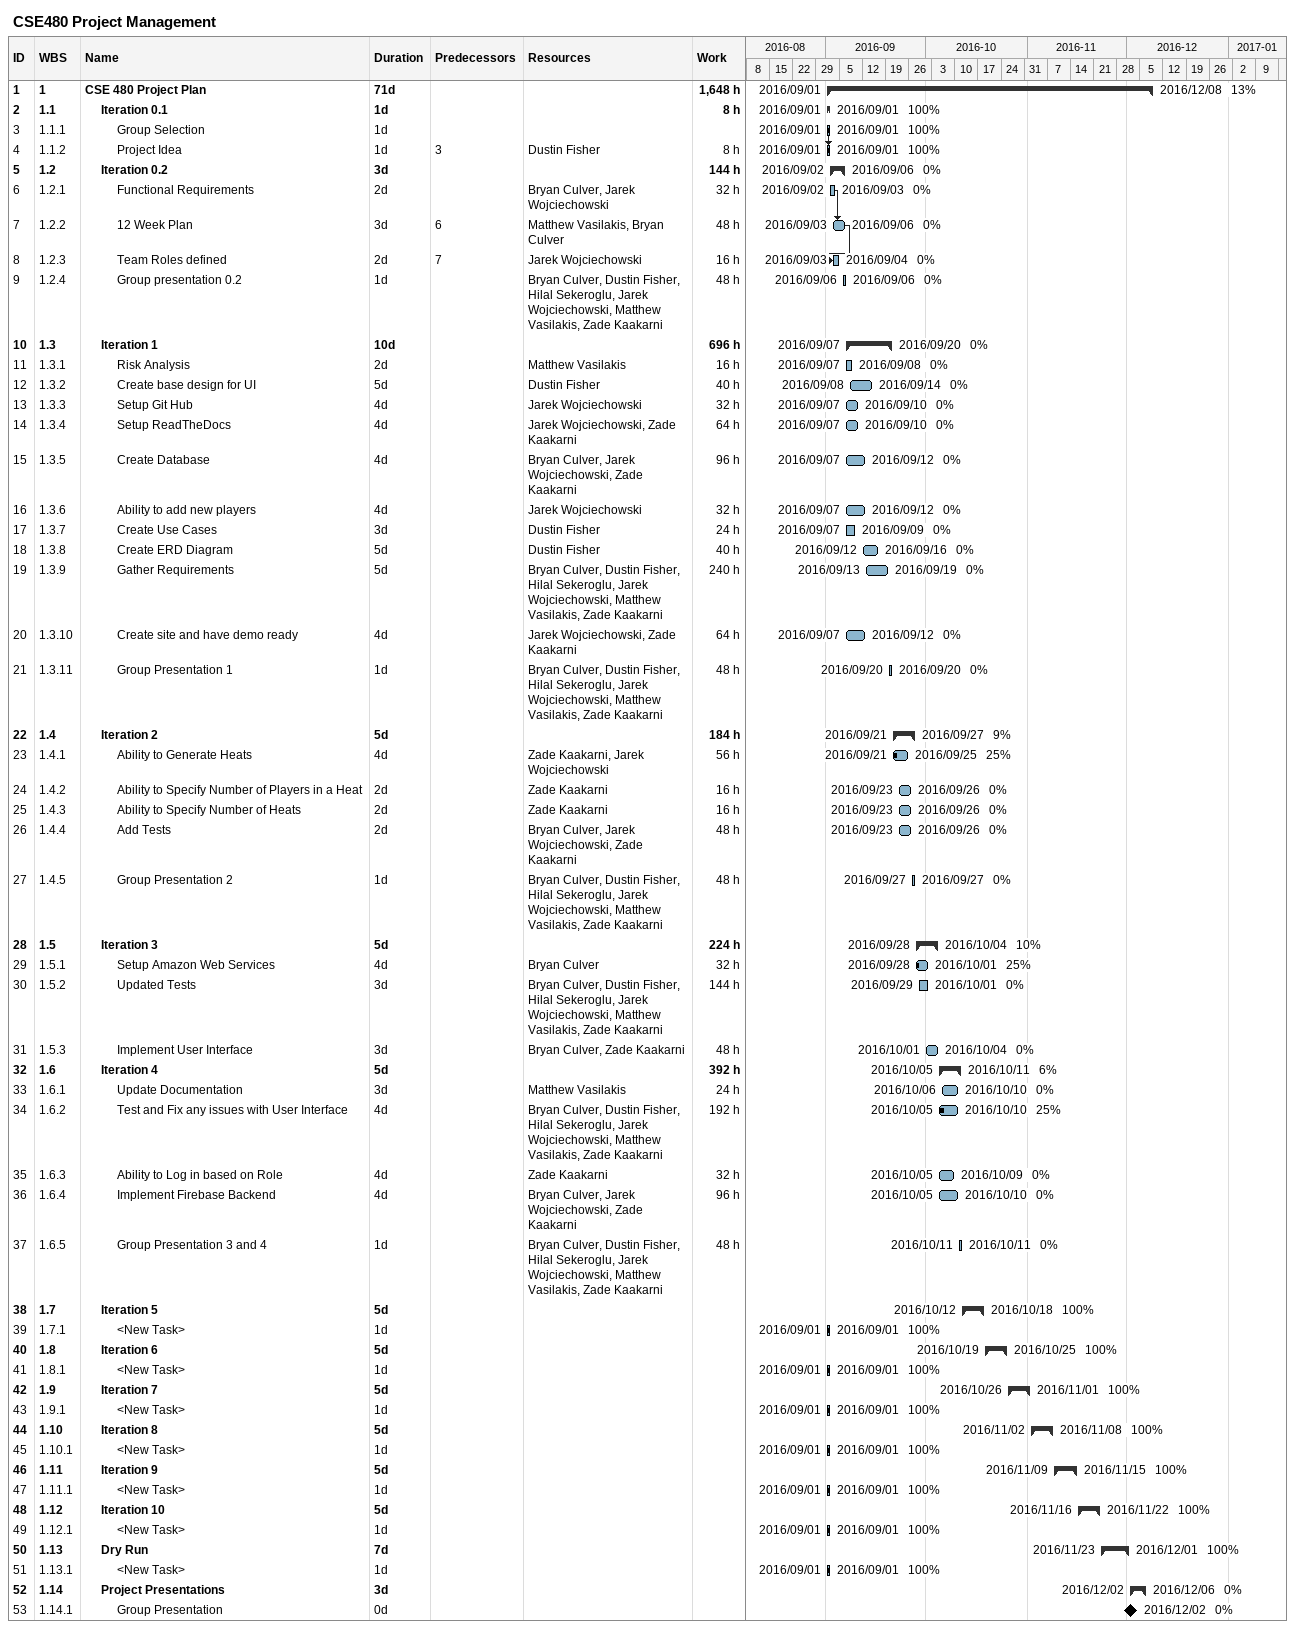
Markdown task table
CSE480 Project Management

| ID | WBS | Task | Duration | Start | Finish | Predecessors | Resources | % complete | Work (h) |
|---|---|---|---|---|---|---|---|---|---|
| 1 | 1 | **CSE 480 Project Plan** | 71d | 2016-09-01 | 2016-12-08 |  |  | 13 | 1648 |
| 2 | 1.1 | **Iteration 0.1** | 1d | 2016-09-01 | 2016-09-01 |  |  | 100 | 8 |
| 3 | 1.1.1 | Group Selection | 1d | 2016-09-01 | 2016-09-01 |  |  | 100 |  |
| 4 | 1.1.2 | Project Idea | 1d | 2016-09-01 | 2016-09-01 | 3 | Dustin Fisher | 100 | 8 |
| 5 | 1.2 | **Iteration 0.2** | 3d | 2016-09-02 | 2016-09-06 |  |  | 0 | 144 |
| 6 | 1.2.1 | Functional Requirements | 2d | 2016-09-02 | 2016-09-03 |  | Bryan Culver, Jarek Wojciechowski | 0 | 32 |
| 7 | 1.2.2 | 12 Week Plan | 3d | 2016-09-03 | 2016-09-06 | 6 | Matthew Vasilakis, Bryan Culver | 0 | 48 |
| 8 | 1.2.3 | Team Roles defined | 2d | 2016-09-03 | 2016-09-04 | 7 | Jarek Wojciechowski | 0 | 16 |
| 9 | 1.2.4 | Group presentation 0.2 | 1d | 2016-09-06 | 2016-09-06 |  | Bryan Culver, Dustin Fisher, Hilal Sekeroglu, Jarek Wojciechowski, Matthew Vasilakis, Zade Kaakarni | 0 | 48 |
| 10 | 1.3 | **Iteration 1** | 10d | 2016-09-07 | 2016-09-20 |  |  | 0 | 696 |
| 11 | 1.3.1 | Risk Analysis | 2d | 2016-09-07 | 2016-09-08 |  | Matthew Vasilakis | 0 | 16 |
| 12 | 1.3.2 | Create base design for UI | 5d | 2016-09-08 | 2016-09-14 |  | Dustin Fisher | 0 | 40 |
| 13 | 1.3.3 | Setup Git Hub | 4d | 2016-09-07 | 2016-09-10 |  | Jarek Wojciechowski | 0 | 32 |
| 14 | 1.3.4 | Setup ReadTheDocs | 4d | 2016-09-07 | 2016-09-10 |  | Jarek Wojciechowski, Zade Kaakarni | 0 | 64 |
| 15 | 1.3.5 | Create Database | 4d | 2016-09-07 | 2016-09-12 |  | Bryan Culver, Jarek Wojciechowski, Zade Kaakarni | 0 | 96 |
| 16 | 1.3.6 | Ability to add new players | 4d | 2016-09-07 | 2016-09-12 |  | Jarek Wojciechowski | 0 | 32 |
| 17 | 1.3.7 | Create Use Cases | 3d | 2016-09-07 | 2016-09-09 |  | Dustin Fisher | 0 | 24 |
| 18 | 1.3.8 | Create ERD Diagram | 5d | 2016-09-12 | 2016-09-16 |  | Dustin Fisher | 0 | 40 |
| 19 | 1.3.9 | Gather Requirements | 5d | 2016-09-13 | 2016-09-19 |  | Bryan Culver, Dustin Fisher, Hilal Sekeroglu, Jarek Wojciechowski, Matthew Vasilakis, Zade Kaakarni | 0 | 240 |
| 20 | 1.3.10 | Create site and have demo ready | 4d | 2016-09-07 | 2016-09-12 |  | Jarek Wojciechowski, Zade Kaakarni | 0 | 64 |
| 21 | 1.3.11 | Group Presentation 1 | 1d | 2016-09-20 | 2016-09-20 |  | Bryan Culver, Dustin Fisher, Hilal Sekeroglu, Jarek Wojciechowski, Matthew Vasilakis, Zade Kaakarni | 0 | 48 |
| 22 | 1.4 | **Iteration 2** | 5d | 2016-09-21 | 2016-09-27 |  |  | 9 | 184 |
| 23 | 1.4.1 | Ability to Generate Heats | 4d | 2016-09-21 | 2016-09-25 |  | Zade Kaakarni, Jarek Wojciechowski | 25 | 56 |
| 24 | 1.4.2 | Ability to Specify Number of Players in a Heat | 2d | 2016-09-23 | 2016-09-26 |  | Zade Kaakarni | 0 | 16 |
| 25 | 1.4.3 | Ability to Specify Number of Heats | 2d | 2016-09-23 | 2016-09-26 |  | Zade Kaakarni | 0 | 16 |
| 26 | 1.4.4 | Add Tests | 2d | 2016-09-23 | 2016-09-26 |  | Bryan Culver, Jarek Wojciechowski, Zade Kaakarni | 0 | 48 |
| 27 | 1.4.5 | Group Presentation 2 | 1d | 2016-09-27 | 2016-09-27 |  | Bryan Culver, Dustin Fisher, Hilal Sekeroglu, Jarek Wojciechowski, Matthew Vasilakis, Zade Kaakarni | 0 | 48 |
| 28 | 1.5 | **Iteration 3** | 5d | 2016-09-28 | 2016-10-04 |  |  | 10 | 224 |
| 29 | 1.5.1 | Setup Amazon Web Services | 4d | 2016-09-28 | 2016-10-01 |  | Bryan Culver | 25 | 32 |
| 30 | 1.5.2 | Updated Tests | 3d | 2016-09-29 | 2016-10-01 |  | Bryan Culver, Dustin Fisher, Hilal Sekeroglu, Jarek Wojciechowski, Matthew Vasilakis, Zade Kaakarni | 0 | 144 |
| 31 | 1.5.3 | Implement User Interface | 3d | 2016-10-01 | 2016-10-04 |  | Bryan Culver, Zade Kaakarni | 0 | 48 |
| 32 | 1.6 | **Iteration 4** | 5d | 2016-10-05 | 2016-10-11 |  |  | 6 | 392 |
| 33 | 1.6.1 | Update Documentation | 3d | 2016-10-06 | 2016-10-10 |  | Matthew Vasilakis | 0 | 24 |
| 34 | 1.6.2 | Test and Fix any issues with User Interface | 4d | 2016-10-05 | 2016-10-10 |  | Bryan Culver, Dustin Fisher, Hilal Sekeroglu, Jarek Wojciechowski, Matthew Vasilakis, Zade Kaakarni | 25 | 192 |
| 35 | 1.6.3 | Ability to Log in based on Role | 4d | 2016-10-05 | 2016-10-09 |  | Zade Kaakarni | 0 | 32 |
| 36 | 1.6.4 | Implement Firebase Backend | 4d | 2016-10-05 | 2016-10-10 |  | Bryan Culver, Jarek Wojciechowski, Zade Kaakarni | 0 | 96 |
| 37 | 1.6.5 | Group Presentation 3 and 4 | 1d | 2016-10-11 | 2016-10-11 |  | Bryan Culver, Dustin Fisher, Hilal Sekeroglu, Jarek Wojciechowski, Matthew Vasilakis, Zade Kaakarni | 0 | 48 |
| 38 | 1.7 | **Iteration 5** | 5d | 2016-10-12 | 2016-10-18 |  |  | 100 |  |
| 39 | 1.7.1 | <New Task> | 1d | 2016-09-01 | 2016-09-01 |  |  | 100 |  |
| 40 | 1.8 | **Iteration 6** | 5d | 2016-10-19 | 2016-10-25 |  |  | 100 |  |
| 41 | 1.8.1 | <New Task> | 1d | 2016-09-01 | 2016-09-01 |  |  | 100 |  |
| 42 | 1.9 | **Iteration 7** | 5d | 2016-10-26 | 2016-11-01 |  |  | 100 |  |
| 43 | 1.9.1 | <New Task> | 1d | 2016-09-01 | 2016-09-01 |  |  | 100 |  |
| 44 | 1.10 | **Iteration 8** | 5d | 2016-11-02 | 2016-11-08 |  |  | 100 |  |
| 45 | 1.10.1 | <New Task> | 1d | 2016-09-01 | 2016-09-01 |  |  | 100 |  |
| 46 | 1.11 | **Iteration 9** | 5d | 2016-11-09 | 2016-11-15 |  |  | 100 |  |
| 47 | 1.11.1 | <New Task> | 1d | 2016-09-01 | 2016-09-01 |  |  | 100 |  |
| 48 | 1.12 | **Iteration 10** | 5d | 2016-11-16 | 2016-11-22 |  |  | 100 |  |
| 49 | 1.12.1 | <New Task> | 1d | 2016-09-01 | 2016-09-01 |  |  | 100 |  |
| 50 | 1.13 | **Dry Run** | 7d | 2016-11-23 | 2016-12-01 |  |  | 100 |  |
| 51 | 1.13.1 | <New Task> | 1d | 2016-09-01 | 2016-09-01 |  |  | 100 |  |
| 52 | 1.14 | **Project Presentations** | 3d | 2016-12-02 | 2016-12-06 |  |  | 0 |  |
| 53 | 1.14.1 | Group Presentation | 0d | 2016-12-02 | 2016-12-02 |  |  | 0 |  |
